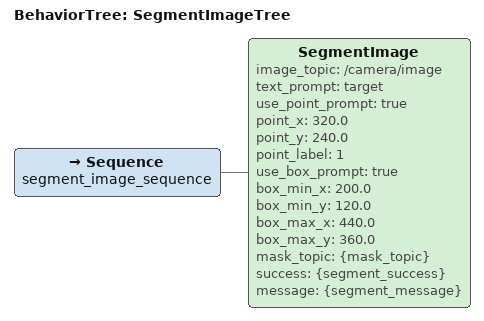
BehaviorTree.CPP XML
<root BTCPP_format="4">
  <BehaviorTree ID="SegmentImageTree">
    <Sequence name="segment_image_sequence">
      <SegmentImage
        image_topic="/camera/image"
        text_prompt="target"
        use_point_prompt="true"
        point_x="320.0"
        point_y="240.0"
        point_label="1"
        use_box_prompt="true"
        box_min_x="200.0"
        box_min_y="120.0"
        box_max_x="440.0"
        box_max_y="360.0"
        mask_topic="{mask_topic}"
        success="{segment_success}"
        message="{segment_message}"/>
    </Sequence>
  </BehaviorTree>
</root>
